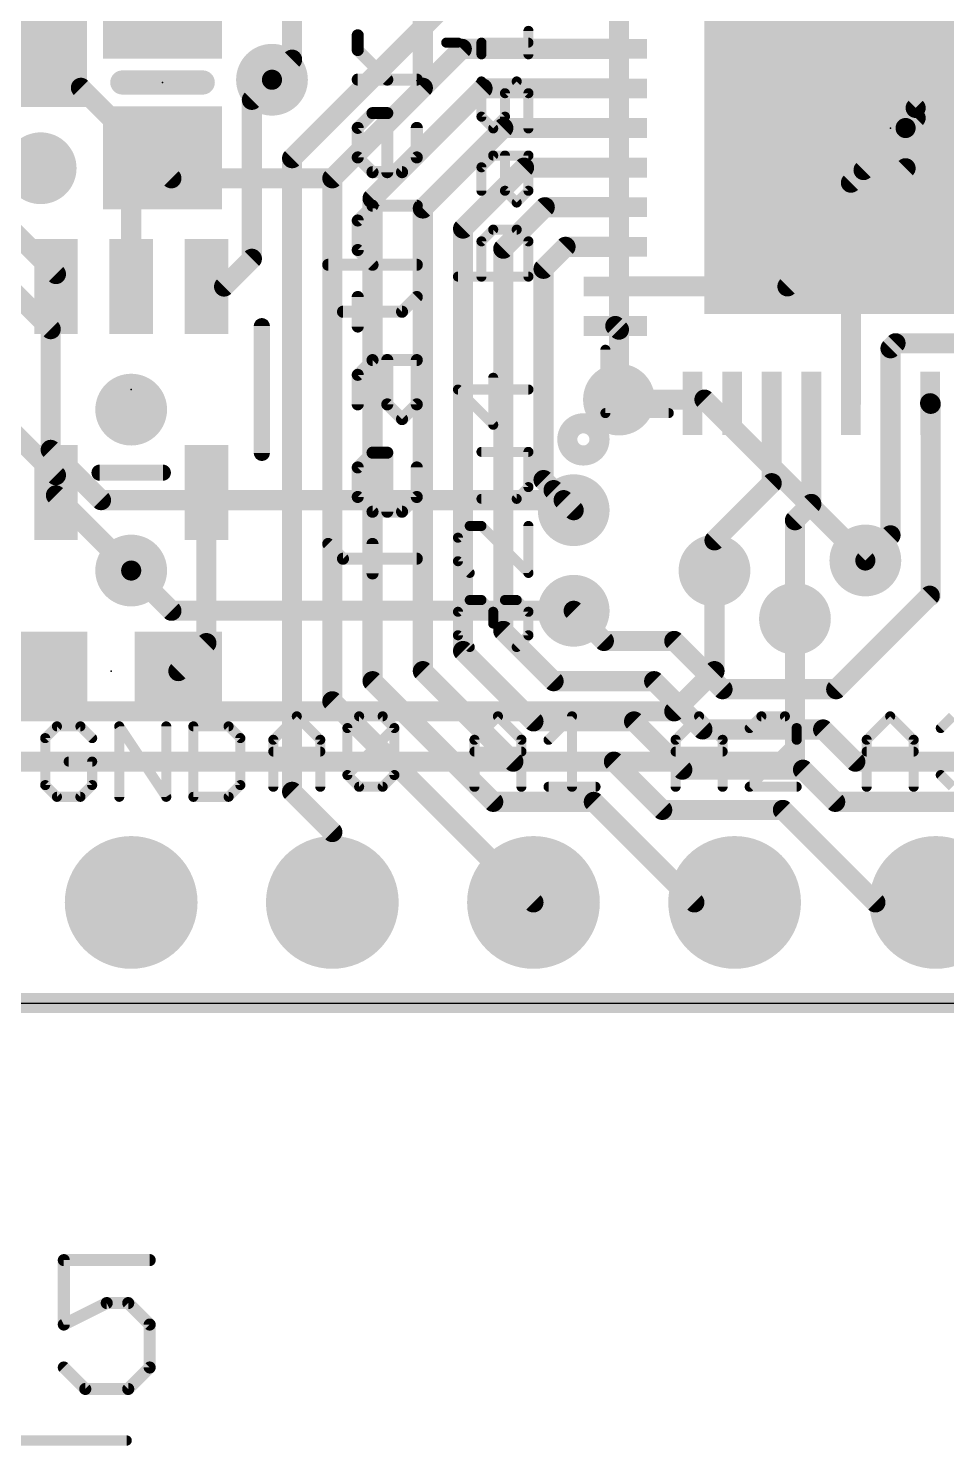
# Model space of a CAD drawing. Extents: x -12.9 to 57.5, y -7.5 to 35.5.
# Drawn here: x 12.67 to 24.27, y -5.59 to 12.31 of the extents above; entities that cross this region are included whole.
import ezdxf

# ---------------------------------------------------------------- set-up
doc = ezdxf.new("R2010")
doc.units = 0
for name, color, linetype in [('1', 12, 'CONTINUOUS'), ('16', 132, 'CONTINUOUS'), ('17', 110, 'CONTINUOUS'), ('18', 110, 'CONTINUOUS'), ('20', 53, 'CONTINUOUS'), ('21', 40, 'CONTINUOUS'), ('23', 40, 'CONTINUOUS'), ('47', 253, 'CONTINUOUS')]:
    doc.layers.add(name, color=color, linetype=linetype)

# ---------------------------------------------------------------- blocks, each defined once
blk = doc.blocks.new('RECT')
blk.add_solid([(-0.5, -0.5), (0.5, -0.5), (-0.5, 0.5), (0.5, 0.5)])
blk = doc.blocks.new('ROUNDP')
at = {"const_width": 0.5}
blk.add_lwpolyline([(0, -0.25, 1), (0, 0.25, 1), (0, -0.25)], format="xyb", dxfattribs=at)
blk = doc.blocks.new('ROUNDV')
at = {"const_width": 0.5}
blk.add_lwpolyline([(0, -0.25, 1), (0, 0.25, 1), (0, -0.25)], format="xyb", dxfattribs=at)

msp = doc.modelspace()

# ---------------------------------------------------------------- linework, layer by layer
at = {"layer": '1', "const_width": 0.254}
for points in [[(26.2182, 13.6452), (23.876, 11.303)], [(22.13, 13.049), (23.876, 11.303)], [(17.883, 12.549), (16.002, 10.668)], [(18.145, 12.049), (16.51, 10.414)], [(20.0835, 12.049), (18.145, 12.049)], [(15.494, 11.4046), (15.748, 11.6586)], [(18.407, 11.549), (17.018, 10.16)], [(20.0835, 11.549), (18.407, 11.549)], [(10.861, 11.364), (13.02, 9.205)], [(15.494, 9.398), (15.494, 11.4046)], [(23.876, 11.176), (23.749, 11.049)], [(23.876, 11.303), (23.876, 11.176)], [(18.669, 11.049), (17.653, 10.033)], [(20.0835, 11.049), (18.669, 11.049)], [(23.0585, 10.3585), (23.749, 11.049)], [(23.2182, 10.5182), (23.749, 11.049)], [(23.749, 11.049), (23.749, 10.541)], [(24.749, 10.049), (23.749, 11.049)], [(13.97, 9.0471), (13.97, 10.674)], [(13.97, 10.674), (14.366, 10.674)], [(16.002, 10.668), (16.002, 2.667)], [(18.931, 10.549), (18.161, 9.779)], [(20.0835, 10.549), (18.931, 10.549)], [(23.749, 10.541), (22.257, 9.049)], [(16.51, 10.414), (16.51, 3.81)], [(23.0585, 7.574), (23.0585, 10.3585)], [(17.018, 4.064), (17.018, 10.16)], [(17.653, 4.191), (17.653, 10.033)], [(19.193, 10.049), (18.669, 9.525)], [(20.0835, 10.049), (19.193, 10.049)], [(18.161, 9.779), (18.161, 4.445)], [(19.455, 9.549), (19.177, 9.271)], [(20.0835, 9.549), (19.455, 9.549)], [(15.1431, 9.0471), (15.494, 9.398)], [(18.669, 4.699), (18.669, 9.525)], [(13.02, 9.205), (13.02, 9.0471)], [(19.177, 9.271), (19.177, 6.604)], [(14.92, 9.0471), (15.1431, 9.0471)], [(20.0835, 9.049), (22.257, 9.049)], [(20.0835, 8.549), (20.1295, 8.503)], [(20.1295, 8.503), (20.1295, 7.62)], [(23.622, 8.3312), (23.5585, 8.2677)], [(23.622, 8.3312), (26.3017, 8.3312)], [(23.5585, 8.2677), (23.5585, 7.574)], [(22.0585, 7.574), (22.0585, 6.5645)], [(22.5585, 7.574), (22.5585, 6.3025)], [(23.5585, 7.574), (23.5585, 5.9055)], [(24.0665, 7.566), (24.0585, 7.574)], [(24.0665, 5.1435), (24.0665, 7.566)], [(12.319, 7.366), (13.02, 6.665)], [(13.02, 6.4469), (13.02, 6.665)], [(19.177, 6.604), (19.558, 6.223)], [(22.0585, 6.5645), (21.336, 5.842)], [(13.02, 6.4469), (13.02, 6.411)], [(13.02, 6.411), (13.97, 5.461)], [(14.92, 6.4469), (14.92, 4.545)], [(19.304, 6.477), (19.558, 6.223)], [(22.5585, 6.3025), (22.352, 6.096)], [(22.352, 6.096), (22.352, 4.8514)], [(21.336, 5.842), (21.336, 5.461)], [(23.5585, 5.9055), (23.241, 5.588)], [(22.352, 5.08), (22.352, 4.8514)], [(24.0538, 5.1435), (22.8727, 3.9624)], [(24.0665, 5.1435), (24.0538, 5.1435)], [(19.939, 4.572), (19.558, 4.953)], [(14.92, 4.545), (14.566, 4.191)], [(18.669, 4.699), (19.304, 4.064)], [(20.828, 4.572), (19.939, 4.572)], [(21.4376, 3.9624), (20.828, 4.572)], [(18.161, 4.445), (19.05, 3.556)], [(17.653, 4.191), (18.796, 3.048)], [(17.018, 4.064), (18.542, 2.54)], [(19.304, 4.064), (20.574, 4.064)], [(20.574, 4.064), (21.1836, 3.4544)], [(21.4376, 3.9624), (22.8727, 3.9624)], [(16.51, 3.81), (19.05, 1.27)], [(19.05, 3.556), (20.32, 3.556)], [(20.32, 3.556), (20.9296, 2.9464)], [(22.7076, 3.4544), (21.1836, 3.4544)], [(23.114, 3.048), (22.7076, 3.4544)], [(18.796, 3.048), (20.066, 3.048)], [(20.066, 3.048), (20.6756, 2.4384)], [(20.9296, 2.9464), (22.4536, 2.9464)], [(22.4536, 2.9464), (22.86, 2.54)], [(24.892, 3.048), (23.114, 3.048)], [(16.002, 2.667), (16.51, 2.159)], [(18.542, 2.54), (19.812, 2.54)], [(19.812, 2.54), (21.082, 1.27)], [(20.6756, 2.4384), (22.1996, 2.4384)], [(22.1996, 2.4384), (23.368, 1.27)], [(22.86, 2.54), (24.638, 2.54)], [(16.51, 2.159), (16.51, 1.27)], [(21.59, 1.27), (21.082, 1.27)], [(24.13, 1.27), (23.368, 1.27)], [(0, 0), (30.48, 0)]]:
    msp.add_lwpolyline(points, dxfattribs=at)
at = {"layer": '1', "const_width": 0.127}
for points in [[(18.145, 12.1125, 1), (18.145, 11.9855)], [(18.1899, 12.0041, 1), (18.1001, 12.0939)], [(20.0835, 11.9855, 1), (20.0835, 12.1125)], [(15.7929, 11.6137, 1), (15.7031, 11.7035)], [(18.407, 11.6125, 1), (18.407, 11.4855)], [(18.4519, 11.5041, 1), (18.3621, 11.5939)], [(20.0835, 11.4855, 1), (20.0835, 11.6125)], [(15.5575, 11.4046, 1), (15.4305, 11.4046)], [(15.4491, 11.4495, 1), (15.5389, 11.3597)], [(23.9395, 11.303, 1), (23.8125, 11.303)], [(23.8311, 11.3479, 1), (23.9209, 11.2581)], [(23.8311, 11.2581, 1), (23.9209, 11.3479)], [(23.9209, 11.1311, 1), (23.8311, 11.2209)], [(18.669, 11.1125, 1), (18.669, 10.9855)], [(18.7139, 11.0041, 1), (18.6241, 11.0939)], [(20.0835, 10.9855, 1), (20.0835, 11.1125)], [(23.8125, 11.049, 1), (23.6855, 11.049)], [(23.7939, 11.0939, 1), (23.7041, 11.0041)], [(23.7041, 11.0939, 1), (23.7939, 11.0041)], [(23.7939, 11.0041, 1), (23.7041, 11.0939)], [(23.7939, 11.0041, 1), (23.7041, 11.0939)], [(23.8125, 11.176, 1), (23.9395, 11.176)], [(14.0335, 10.674, 1), (13.9065, 10.674)], [(13.97, 10.7375, 1), (13.97, 10.6105)], [(14.366, 10.6105, 1), (14.366, 10.7375)], [(16.0655, 10.668, 1), (15.9385, 10.668)], [(15.9571, 10.7129, 1), (16.0469, 10.6231)], [(18.931, 10.6125, 1), (18.931, 10.4855)], [(18.9759, 10.5041, 1), (18.8861, 10.5939)], [(20.0835, 10.4855, 1), (20.0835, 10.6125)], [(23.1733, 10.5631, 1), (23.2631, 10.4733)], [(23.6855, 10.541, 1), (23.8125, 10.541)], [(23.7939, 10.4961, 1), (23.7041, 10.5859)], [(16.5735, 10.414, 1), (16.4465, 10.414)], [(16.4651, 10.4589, 1), (16.5549, 10.3691)], [(23.122, 10.3585, 1), (22.995, 10.3585)], [(23.0136, 10.4034, 1), (23.1034, 10.3136)], [(17.0815, 10.16, 1), (16.9545, 10.16)], [(16.9731, 10.2049, 1), (17.0629, 10.1151)], [(17.7165, 10.033, 1), (17.5895, 10.033)], [(17.6081, 10.0779, 1), (17.6979, 9.9881)], [(19.193, 10.1125, 1), (19.193, 9.9855)], [(19.2379, 10.0041, 1), (19.1481, 10.0939)], [(20.0835, 9.9855, 1), (20.0835, 10.1125)], [(18.2245, 9.779, 1), (18.0975, 9.779)], [(18.1161, 9.8239, 1), (18.2059, 9.7341)], [(19.455, 9.6125, 1), (19.455, 9.4855)], [(19.4999, 9.5041, 1), (19.4101, 9.5939)], [(20.0835, 9.4855, 1), (20.0835, 9.6125)], [(15.5389, 9.3531, 1), (15.4491, 9.4429)], [(18.7325, 9.525, 1), (18.6055, 9.525)], [(18.6241, 9.5699, 1), (18.7139, 9.4801)], [(13.0835, 9.205, 1), (12.9565, 9.205)], [(12.9751, 9.1601, 1), (13.0649, 9.2499)], [(15.4305, 9.398, 1), (15.5575, 9.398)], [(19.2405, 9.271, 1), (19.1135, 9.271)], [(19.1321, 9.3159, 1), (19.2219, 9.2261)], [(14.92, 9.1106, 1), (14.92, 8.9836)], [(15.0982, 9.092, 1), (15.188, 9.0022)], [(15.1431, 8.9836, 1), (15.1431, 9.1106)], [(20.0835, 9.1125, 1), (20.0835, 8.9855)], [(22.2121, 9.0939, 1), (22.3019, 9.0041)], [(22.257, 8.9855, 1), (22.257, 9.1125)], [(12.9565, 9.0471, 1), (13.0835, 9.0471)], [(13.9065, 9.0471, 1), (14.0335, 9.0471)], [(20.1284, 8.5939, 1), (20.0386, 8.5041)], [(20.193, 8.503, 1), (20.066, 8.503)], [(20.0846, 8.4581, 1), (20.1744, 8.5479)], [(23.622, 8.3947, 1), (23.622, 8.2677)], [(23.6669, 8.2863, 1), (23.5771, 8.3761)], [(23.622, 8.2677, 1), (23.495, 8.2677)], [(23.5136, 8.3126, 1), (23.6034, 8.2228)], [(22.122, 7.574, 1), (21.995, 7.574)], [(22.622, 7.574, 1), (22.495, 7.574)], [(23.622, 7.574, 1), (23.495, 7.574)], [(24.1034, 7.6189, 1), (24.0136, 7.5291)], [(20.066, 7.62, 1), (20.193, 7.62)], [(22.995, 7.574, 1), (23.122, 7.574)], [(23.495, 7.574, 1), (23.622, 7.574)], [(24.13, 7.566, 1), (24.003, 7.566)], [(24.0216, 7.5211, 1), (24.1114, 7.6109)], [(13.0835, 6.665, 1), (12.9565, 6.665)], [(12.9751, 6.6201, 1), (13.0649, 6.7099)], [(19.2219, 6.6489, 1), (19.1321, 6.5591)], [(19.1135, 6.604, 1), (19.2405, 6.604)], [(21.995, 6.5645, 1), (22.122, 6.5645)], [(22.1034, 6.5196, 1), (22.0136, 6.6094)], [(13.0835, 6.4469, 1), (12.9565, 6.4469)], [(13.0649, 6.4559, 1), (12.9751, 6.3661)], [(12.9565, 6.4469, 1), (13.0835, 6.4469)], [(12.9565, 6.411, 1), (13.0835, 6.411)], [(14.9835, 6.4469, 1), (14.8565, 6.4469)], [(19.3489, 6.5219, 1), (19.2591, 6.4321)], [(19.5131, 6.1781, 1), (19.6029, 6.2679)], [(19.5131, 6.1781, 1), (19.6029, 6.2679)], [(22.495, 6.3025, 1), (22.622, 6.3025)], [(22.6034, 6.2576, 1), (22.5136, 6.3474)], [(22.4155, 6.096, 1), (22.2885, 6.096)], [(22.3071, 6.1409, 1), (22.3969, 6.0511)], [(21.3995, 5.842, 1), (21.2725, 5.842)], [(21.2911, 5.8869, 1), (21.3809, 5.7971)], [(23.495, 5.9055, 1), (23.622, 5.9055)], [(23.6034, 5.8606, 1), (23.5136, 5.9504)], [(13.9251, 5.4161, 1), (14.0149, 5.5059)], [(23.1961, 5.6329, 1), (23.2859, 5.5431)], [(21.2725, 5.461, 1), (21.3995, 5.461)], [(22.4155, 5.08, 1), (22.2885, 5.08)], [(24.0538, 5.207, 1), (24.0538, 5.08)], [(24.003, 5.1435, 1), (24.13, 5.1435)], [(24.0987, 5.0986, 1), (24.0089, 5.1884)], [(24.0665, 5.08, 1), (24.0665, 5.207)], [(19.6029, 4.9979, 1), (19.5131, 4.9081)], [(22.2885, 4.8514, 1), (22.4155, 4.8514)], [(22.2885, 4.8514, 1), (22.4155, 4.8514)], [(14.9649, 4.5001, 1), (14.8751, 4.5899)], [(18.7139, 4.7439, 1), (18.6241, 4.6541)], [(18.6055, 4.699, 1), (18.7325, 4.699)], [(19.939, 4.6355, 1), (19.939, 4.5085)], [(19.8941, 4.5271, 1), (19.9839, 4.6169)], [(20.8729, 4.6169, 1), (20.7831, 4.5271)], [(20.828, 4.5085, 1), (20.828, 4.6355)], [(14.8565, 4.545, 1), (14.9835, 4.545)], [(18.2059, 4.4899, 1), (18.1161, 4.4001)], [(18.0975, 4.445, 1), (18.2245, 4.445)], [(14.5211, 4.2359, 1), (14.6109, 4.1461)], [(17.6979, 4.2359, 1), (17.6081, 4.1461)], [(17.0629, 4.1089, 1), (16.9731, 4.0191)], [(16.9545, 4.064, 1), (17.0815, 4.064)], [(17.5895, 4.191, 1), (17.7165, 4.191)], [(19.304, 4.1275, 1), (19.304, 4.0005)], [(19.2591, 4.0191, 1), (19.3489, 4.1089)], [(20.6189, 4.1089, 1), (20.5291, 4.0191)], [(20.574, 4.0005, 1), (20.574, 4.1275)], [(21.4376, 4.0259, 1), (21.4376, 3.8989)], [(21.3927, 3.9175, 1), (21.4825, 4.0073)], [(22.8278, 4.0073, 1), (22.9176, 3.9175)], [(22.8727, 3.8989, 1), (22.8727, 4.0259)], [(16.5549, 3.8549, 1), (16.4651, 3.7651)], [(16.4465, 3.81, 1), (16.5735, 3.81)], [(19.05, 3.6195, 1), (19.05, 3.4925)], [(19.0051, 3.5111, 1), (19.0949, 3.6009)], [(20.3649, 3.6009, 1), (20.2751, 3.5111)], [(20.32, 3.4925, 1), (20.32, 3.6195)], [(21.1836, 3.5179, 1), (21.1836, 3.3909)], [(22.7525, 3.4993, 1), (22.6627, 3.4095)], [(22.7076, 3.3909, 1), (22.7076, 3.5179)], [(21.1387, 3.4095, 1), (21.2285, 3.4993)], [(18.796, 3.1115, 1), (18.796, 2.9845)], [(18.7511, 3.0031, 1), (18.8409, 3.0929)], [(20.1109, 3.0929, 1), (20.0211, 3.0031)], [(20.066, 2.9845, 1), (20.066, 3.1115)], [(20.9296, 3.0099, 1), (20.9296, 2.8829)], [(20.8847, 2.9015, 1), (20.9745, 2.9913)], [(22.4985, 2.9913, 1), (22.4087, 2.9015)], [(22.4536, 2.8829, 1), (22.4536, 3.0099)], [(23.114, 3.1115, 1), (23.114, 2.9845)], [(23.0691, 3.0031, 1), (23.1589, 3.0929)], [(16.0469, 2.7119, 1), (15.9571, 2.6221)], [(15.9385, 2.667, 1), (16.0655, 2.667)], [(18.542, 2.6035, 1), (18.542, 2.4765)], [(18.4971, 2.4951, 1), (18.5869, 2.5849)], [(19.8569, 2.5849, 1), (19.7671, 2.4951)], [(19.812, 2.4765, 1), (19.812, 2.6035)], [(20.6756, 2.5019, 1), (20.6756, 2.3749)], [(20.6307, 2.3935, 1), (20.7205, 2.4833)], [(22.2445, 2.4833, 1), (22.1547, 2.3935)], [(22.1996, 2.3749, 1), (22.1996, 2.5019)], [(22.86, 2.6035, 1), (22.86, 2.4765)], [(22.8151, 2.4951, 1), (22.9049, 2.5849)], [(16.5735, 2.159, 1), (16.4465, 2.159)], [(16.4651, 2.1141, 1), (16.5549, 2.2039)], [(16.4465, 1.27, 1), (16.5735, 1.27)], [(19.0051, 1.2251, 1), (19.0949, 1.3149)], [(21.082, 1.3335, 1), (21.082, 1.2065)], [(21.0371, 1.2251, 1), (21.1269, 1.3149)], [(21.59, 1.2065, 1), (21.59, 1.3335)], [(23.368, 1.3335, 1), (23.368, 1.2065)], [(23.3231, 1.2251, 1), (23.4129, 1.3149)], [(24.13, 1.2065, 1), (24.13, 1.3335)]]:
    msp.add_lwpolyline(points, format="xyb", dxfattribs=at)
at = {"layer": '16', "const_width": 0.254}
for points in [[(16.002, 17.018), (16.002, 11.9126)], [(17.653, 11.557), (17.653, 16.891)], [(20.1295, 15.0495), (20.1295, 7.62)], [(16.002, 11.9126), (15.748, 11.6586)], [(13.335, 11.557), (10.414, 11.557)], [(14.478, 10.414), (13.335, 11.557)], [(16.51, 10.414), (17.653, 11.557)], [(12.954, 8.509), (11.049, 10.414)], [(16.51, 10.414), (14.478, 10.414)], [(12.954, 6.985), (12.954, 8.509)], [(21.209, 7.62), (20.1295, 7.62)], [(23.241, 5.588), (21.209, 7.62)], [(13.589, 6.35), (12.954, 6.985)], [(19.431, 6.35), (13.589, 6.35)], [(19.558, 6.223), (19.431, 6.35)], [(13.97, 5.461), (14.478, 4.953)], [(21.336, 4.191), (21.336, 5.461)], [(14.478, 4.953), (19.558, 4.953)], [(22.352, 3.048), (22.352, 4.8514)], [(20.828, 3.683), (21.336, 4.191)], [(12.065, 3.683), (20.828, 3.683)], [(11.938, 3.048), (22.352, 3.048)], [(0, 0), (30.48, 0)]]:
    msp.add_lwpolyline(points, dxfattribs=at)
at = {"layer": '16', "const_width": 0.127}
for points in [[(16.0469, 11.8677, 1), (15.9571, 11.9575)], [(15.9385, 11.9126, 1), (16.0655, 11.9126)], [(13.3799, 11.6019, 1), (13.2901, 11.5121)], [(13.335, 11.4935, 1), (13.335, 11.6205)], [(15.7031, 11.7035, 1), (15.7929, 11.6137)], [(17.6979, 11.5121, 1), (17.6081, 11.6019)], [(17.5895, 11.557, 1), (17.7165, 11.557)], [(14.478, 10.4775, 1), (14.478, 10.3505)], [(14.4331, 10.3691, 1), (14.5229, 10.4589)], [(16.4651, 10.4589, 1), (16.5549, 10.3691)], [(16.51, 10.3505, 1), (16.51, 10.4775)], [(13.0175, 8.509, 1), (12.8905, 8.509)], [(12.9091, 8.4641, 1), (12.9989, 8.5539)], [(20.1295, 7.6835, 1), (20.1295, 7.5565)], [(21.2539, 7.6649, 1), (21.1641, 7.5751)], [(21.209, 7.5565, 1), (21.209, 7.6835)], [(20.066, 7.62, 1), (20.193, 7.62)], [(12.9989, 7.0299, 1), (12.9091, 6.9401)], [(12.8905, 6.985, 1), (13.0175, 6.985)], [(13.589, 6.4135, 1), (13.589, 6.2865)], [(13.5441, 6.3051, 1), (13.6339, 6.3949)], [(19.4759, 6.3949, 1), (19.3861, 6.3051)], [(19.431, 6.2865, 1), (19.431, 6.4135)], [(19.5131, 6.1781, 1), (19.6029, 6.2679)], [(14.0149, 5.5059, 1), (13.9251, 5.4161)], [(21.3995, 5.461, 1), (21.2725, 5.461)], [(23.1961, 5.5431, 1), (23.2859, 5.6329)], [(14.478, 5.0165, 1), (14.478, 4.8895)], [(14.4331, 4.9081, 1), (14.5229, 4.9979)], [(19.558, 4.8895, 1), (19.558, 5.0165)], [(22.4155, 4.8514, 1), (22.2885, 4.8514)], [(21.3809, 4.1461, 1), (21.2911, 4.2359)], [(21.2725, 4.191, 1), (21.3995, 4.191)], [(20.7831, 3.7279, 1), (20.8729, 3.6381)], [(20.828, 3.6195, 1), (20.828, 3.7465)], [(22.2885, 3.048, 1), (22.4155, 3.048)], [(22.352, 2.9845, 1), (22.352, 3.1115)]]:
    msp.add_lwpolyline(points, format="xyb", dxfattribs=at)
at = {"layer": '20'}
msp.add_line((2.54, 0), (48.26, 0), dxfattribs=at)
at = {"layer": '21'}
for points, const_width in [([(16.8311, 12.0337), (16.8311, 12.2201)], 0.1524), ([(17.9484, 12.1278), (18.0967, 12.1278)], 0.127), ([(18.3933, 11.9795), (18.3933, 12.1278)], 0.127), ([(18.3933, 12.1278), (18.9865, 12.1278)], 0.127), ([(18.9865, 11.9795), (18.9865, 12.2761)], 0.127), ([(17.204, 11.6608), (16.8311, 12.0337)], 0.1524), ([(14.874, 11.624), (13.858, 11.624)], 0.3048), ([(17.5768, 11.6608), (16.8311, 11.6608)], 0.1524), ([(18.3933, 11.1922), (18.3933, 11.6371)], 0.127), ([(18.8382, 11.6371), (18.6899, 11.4888)], 0.127), ([(18.9865, 11.4888), (18.8382, 11.6371)], 0.127), ([(18.6899, 11.4888), (18.6899, 11.1922)], 0.127), ([(18.9865, 11.044), (18.9865, 11.4888)], 0.127), ([(16.8311, 11.0507), (17.0175, 11.2371)], 0.1524), ([(17.0175, 11.2371), (17.204, 11.2371)], 0.1524), ([(17.204, 11.2371), (17.204, 10.4914)], 0.1524), ([(16.8311, 10.6779), (16.8311, 11.0507)], 0.1524), ([(17.5768, 11.0507), (17.5768, 10.6779)], 0.1524), ([(18.5416, 11.044), (18.3933, 11.1922)], 0.127), ([(18.6899, 11.1922), (18.5416, 11.044)], 0.127), ([(17.0175, 10.4914), (16.8311, 10.6779)], 0.1524), ([(17.5768, 10.6779), (17.3904, 10.4914)], 0.1524), ([(18.3933, 10.5533), (18.5416, 10.7016)], 0.127), ([(18.5416, 10.7016), (18.9865, 10.7016)], 0.127), ([(18.6899, 10.2567), (18.6899, 10.7016)], 0.127), ([(18.9865, 10.7016), (18.9865, 10.2567)], 0.127), ([(17.3904, 10.4914), (17.0175, 10.4914)], 0.1524), ([(18.3933, 10.2567), (18.3933, 10.5533)], 0.127), ([(18.8382, 10.1084), (18.6899, 10.2567)], 0.127), ([(18.9865, 10.2567), (18.8382, 10.1084)], 0.127), ([(16.8311, 9.8813), (17.0175, 10.0677)], 0.1524), ([(17.0175, 10.0677), (17.5768, 10.0677)], 0.1524), ([(16.8311, 9.5085), (16.8311, 9.8813)], 0.1524), ([(18.5416, 9.7661), (18.3933, 9.6178)], 0.127), ([(18.3933, 9.6178), (18.3933, 9.1729)], 0.127), ([(18.8382, 9.7661), (18.5416, 9.7661)], 0.127), ([(18.9865, 9.6178), (18.8382, 9.7661)], 0.127), ([(18.9865, 9.1729), (18.9865, 9.6178)], 0.127), ([(17.0175, 9.322), (16.8311, 9.5085)], 0.1524), ([(16.4582, 9.322), (17.5768, 9.322)], 0.1524), ([(18.0967, 9.1729), (18.9865, 9.1729)], 0.127), ([(16.8311, 8.5424), (16.8311, 8.9153)], 0.1524), ([(17.3904, 8.7289), (17.5768, 8.9153)], 0.1524), ([(16.6447, 8.7289), (17.3904, 8.7289)], 0.1524), ([(15.62, 6.947), (15.62, 8.547)], 0.2032), ([(19.9585, 8.249), (19.9585, 7.449)], 0.127), ([(16.8311, 7.9323), (17.0175, 8.1188)], 0.1524), ([(17.0175, 8.1188), (17.5768, 8.1188)], 0.1524), ([(17.204, 7.5595), (17.204, 8.1188)], 0.1524), ([(17.5768, 8.1188), (17.5768, 7.5595)], 0.1524), ([(16.8311, 7.5595), (16.8311, 7.9323)], 0.1524), ([(18.5416, 7.3019), (18.5416, 7.8951)], 0.127), ([(18.9865, 7.7468), (18.0967, 7.7468)], 0.127), ([(18.0967, 7.7468), (18.5416, 7.3019)], 0.127), ([(17.3904, 7.373), (17.204, 7.5595)], 0.1524), ([(17.5768, 7.5595), (17.3904, 7.373)], 0.1524), ([(19.9585, 7.449), (20.7585, 7.449)], 0.127), ([(16.8311, 6.7629), (17.0175, 6.9494)], 0.1524), ([(17.0175, 6.9494), (17.204, 6.9494)], 0.1524), ([(17.204, 6.9494), (17.204, 6.2037)], 0.1524), ([(18.9865, 6.9595), (18.3933, 6.9595)], 0.127), ([(18.9865, 6.5147), (18.9865, 6.9595)], 0.127), ([(16.8311, 6.3901), (16.8311, 6.7629)], 0.1524), ([(17.5768, 6.7629), (17.5768, 6.3901)], 0.1524), ([(14.37, 6.697), (13.57, 6.697)], 0.2032), ([(17.0175, 6.2037), (16.8311, 6.3901)], 0.1524), ([(17.5768, 6.3901), (17.3904, 6.2037)], 0.1524), ([(18.8382, 6.3664), (18.9865, 6.5147)], 0.127), ([(17.3904, 6.2037), (17.0175, 6.2037)], 0.1524), ([(18.3933, 6.3664), (18.8382, 6.3664)], 0.127), ([(18.245, 6.024), (18.0967, 5.8757)], 0.127), ([(18.3933, 6.024), (18.245, 6.024)], 0.127), ([(18.9865, 5.4308), (18.3933, 6.024)], 0.127), ([(18.9865, 6.024), (18.9865, 5.4308)], 0.127), ([(18.0967, 5.8757), (18.0967, 5.5791)], 0.127), ([(16.6447, 5.6105), (16.4582, 5.7969)], 0.1524), ([(17.0175, 5.4241), (17.0175, 5.7969)], 0.1524), ([(17.5768, 5.6105), (16.6447, 5.6105)], 0.1524), ([(18.0967, 5.5791), (18.245, 5.4308)], 0.127), ([(18.0967, 4.9402), (18.245, 5.0885)], 0.127), ([(18.245, 5.0885), (18.3933, 5.0885)], 0.127), ([(18.3933, 5.0885), (18.5416, 4.9402)], 0.127), ([(18.5416, 4.9402), (18.6899, 5.0885)], 0.127), ([(18.6899, 5.0885), (18.8382, 5.0885)], 0.127), ([(18.8382, 5.0885), (18.9865, 4.9402)], 0.127), ([(18.0967, 4.6436), (18.0967, 4.9402)], 0.127), ([(18.5416, 4.9402), (18.5416, 4.7919)], 0.127), ([(18.9865, 4.9402), (18.9865, 4.6436)], 0.127), ([(18.245, 4.4953), (18.0967, 4.6436)], 0.127), ([(18.9865, 4.6436), (18.8382, 4.4953)], 0.127), ([(15.765, 3.3237), (16.0616, 3.6203)], 0.127), ([(16.0616, 3.6203), (16.3582, 3.3237)], 0.127), ([(16.7005, 3.472), (16.8488, 3.6203)], 0.127), ([(16.8488, 3.6203), (17.1454, 3.6203)], 0.127), ([(17.1454, 3.6203), (17.2937, 3.472)], 0.127), ([(18.305, 3.3237), (18.6016, 3.6203)], 0.127), ([(18.6016, 3.6203), (18.8982, 3.3237)], 0.127), ([(19.2405, 3.3237), (19.5371, 3.6203)], 0.127), ([(19.5371, 3.6203), (19.5371, 2.7305)], 0.127), ([(20.845, 3.3237), (21.1416, 3.6203)], 0.127), ([(21.1416, 3.6203), (21.4382, 3.3237)], 0.127), ([(21.9288, 3.6203), (21.7805, 3.472)], 0.127), ([(22.2254, 3.6203), (21.9288, 3.6203)], 0.127), ([(22.3737, 3.472), (22.2254, 3.6203)], 0.127), ([(23.258, 3.3237), (23.5546, 3.6203)], 0.127), ([(23.5546, 3.6203), (23.8512, 3.3237)], 0.127), ([(24.1935, 3.472), (24.3418, 3.6203)], 0.127), ([(13.0325, 3.4933), (12.8842, 3.345)], 0.127), ([(12.8842, 3.345), (12.8842, 2.7518)], 0.127), ([(13.3291, 3.4933), (13.0325, 3.4933)], 0.127), ([(13.4774, 3.345), (13.3291, 3.4933)], 0.127), ([(13.8197, 2.6035), (13.8197, 3.4933)], 0.127), ([(13.8197, 3.4933), (14.4129, 2.6035)], 0.127), ([(14.4129, 2.6035), (14.4129, 3.4933)], 0.127), ([(14.7553, 3.4933), (14.7553, 2.6035)], 0.127), ([(15.2001, 3.4933), (14.7553, 3.4933)], 0.127), ([(15.3484, 3.345), (15.2001, 3.4933)], 0.127), ([(15.3484, 2.7518), (15.3484, 3.345)], 0.127), ([(16.7005, 2.8788), (16.7005, 3.472)], 0.127), ([(16.7005, 2.8788), (17.2937, 3.472)], 0.127), ([(17.2937, 3.472), (17.2937, 2.8788)], 0.127), ([(22.3737, 3.3237), (22.3737, 3.472)], 0.127), ([(15.765, 2.7305), (15.765, 3.3237)], 0.127), ([(15.765, 3.1754), (16.3582, 3.1754)], 0.127), ([(16.3582, 3.3237), (16.3582, 2.7305)], 0.127), ([(18.305, 2.7305), (18.305, 3.3237)], 0.127), ([(18.305, 3.1754), (18.8982, 3.1754)], 0.127), ([(18.8982, 3.3237), (18.8982, 2.7305)], 0.127), ([(20.845, 2.7305), (20.845, 3.3237)], 0.127), ([(20.845, 3.1754), (21.4382, 3.1754)], 0.127), ([(21.4382, 3.3237), (21.4382, 2.7305)], 0.127), ([(21.7805, 2.7305), (22.3737, 3.3237)], 0.127), ([(23.258, 2.7305), (23.258, 3.3237)], 0.127), ([(23.258, 3.1754), (23.8512, 3.1754)], 0.127), ([(23.8512, 3.3237), (23.8512, 2.7305)], 0.127), ([(13.4774, 3.0484), (13.1808, 3.0484)], 0.127), ([(13.4774, 2.7518), (13.4774, 3.0484)], 0.127), ([(16.8488, 2.7305), (16.7005, 2.8788)], 0.127), ([(17.2937, 2.8788), (17.1454, 2.7305)], 0.127), ([(24.3418, 2.7305), (24.1935, 2.8788)], 0.127), ([(12.8842, 2.7518), (13.0325, 2.6035)], 0.127), ([(13.3291, 2.6035), (13.4774, 2.7518)], 0.127), ([(15.2001, 2.6035), (15.3484, 2.7518)], 0.127), ([(17.1454, 2.7305), (16.8488, 2.7305)], 0.127), ([(19.2405, 2.7305), (19.8337, 2.7305)], 0.127), ([(22.3737, 2.7305), (21.7805, 2.7305)], 0.127), ([(13.0325, 2.6035), (13.3291, 2.6035)], 0.127), ([(14.7553, 2.6035), (15.2001, 2.6035)], 0.127)]:
    msp.add_lwpolyline(points, dxfattribs=dict(at, const_width=const_width))
for points, const_width in [([(16.8692, 12.2201, 1), (16.793, 12.2201)], 0.0762), ([(17.9484, 12.1595, 1), (17.9484, 12.096)], 0.0635), ([(18.0967, 12.096, 1), (18.0967, 12.1595)], 0.0635), ([(18.4251, 12.1278, 1), (18.3616, 12.1278)], 0.0635), ([(18.3933, 12.1595, 1), (18.3933, 12.096)], 0.0635), ([(19.0182, 12.2761, 1), (18.9548, 12.2761)], 0.0635), ([(18.9865, 12.096, 1), (18.9865, 12.1595)], 0.0635), ([(16.858, 12.0606, 1), (16.8042, 12.0067)], 0.0762), ([(16.793, 12.0337, 1), (16.8692, 12.0337)], 0.0762), ([(18.3616, 11.9795, 1), (18.4251, 11.9795)], 0.0635), ([(18.9548, 11.9795, 1), (19.0182, 11.9795)], 0.0635), ([(13.858, 11.7002, 1), (13.858, 11.5478)], 0.1524), ([(14.874, 11.5478, 1), (14.874, 11.7002)], 0.1524), ([(16.8311, 11.6989, 1), (16.8311, 11.6227)], 0.0762), ([(17.177, 11.6339, 1), (17.2309, 11.6878)], 0.0762), ([(17.5768, 11.6227, 1), (17.5768, 11.6989)], 0.0762), ([(18.4251, 11.6371, 1), (18.3616, 11.6371)], 0.0635), ([(18.8607, 11.6596, 1), (18.8158, 11.6147)], 0.0635), ([(18.8607, 11.6147, 1), (18.8158, 11.6596)], 0.0635), ([(18.7217, 11.4888, 1), (18.6582, 11.4888)], 0.0635), ([(18.6675, 11.5113, 1), (18.7124, 11.4664)], 0.0635), ([(19.0182, 11.4888, 1), (18.9548, 11.4888)], 0.0635), ([(18.964, 11.4664, 1), (19.009, 11.5113)], 0.0635), ([(17.0175, 11.2752, 1), (17.0175, 11.199)], 0.0762), ([(17.0445, 11.2102, 1), (16.9906, 11.2641)], 0.0762), ([(17.2421, 11.2371, 1), (17.1659, 11.2371)], 0.0762), ([(17.204, 11.199, 1), (17.204, 11.2752)], 0.0762), ([(16.8692, 11.0507, 1), (16.793, 11.0507)], 0.0762), ([(16.8042, 11.0777, 1), (16.858, 11.0238)], 0.0762), ([(17.6149, 11.0507, 1), (17.5387, 11.0507)], 0.0762), ([(18.3616, 11.1922, 1), (18.4251, 11.1922)], 0.0635), ([(18.4158, 11.2147, 1), (18.3709, 11.1698)], 0.0635), ([(18.5192, 11.0664, 1), (18.5641, 11.0215)], 0.0635), ([(18.5192, 11.0215, 1), (18.5641, 11.0664)], 0.0635), ([(18.6582, 11.1922, 1), (18.7217, 11.1922)], 0.0635), ([(18.7124, 11.1698, 1), (18.6675, 11.2147)], 0.0635), ([(18.9548, 11.044, 1), (19.0182, 11.044)], 0.0635), ([(16.858, 10.7048, 1), (16.8042, 10.6509)], 0.0762), ([(17.6037, 10.6509, 1), (17.5499, 10.7048)], 0.0762), ([(18.5416, 10.7334, 1), (18.5416, 10.6699)], 0.0635), ([(18.5641, 10.6792, 1), (18.5192, 10.7241)], 0.0635), ([(18.7217, 10.7016, 1), (18.6582, 10.7016)], 0.0635), ([(19.0182, 10.7016, 1), (18.9548, 10.7016)], 0.0635), ([(18.9865, 10.6699, 1), (18.9865, 10.7334)], 0.0635), ([(16.793, 10.6779, 1), (16.8692, 10.6779)], 0.0762), ([(17.0175, 10.5295, 1), (17.0175, 10.4533)], 0.0762), ([(17.3904, 10.4533, 1), (17.3904, 10.5295)], 0.0762), ([(17.5387, 10.6779, 1), (17.6149, 10.6779)], 0.0762), ([(18.4251, 10.5533, 1), (18.3616, 10.5533)], 0.0635), ([(18.3709, 10.5758, 1), (18.4158, 10.5309)], 0.0635), ([(16.9906, 10.4645, 1), (17.0445, 10.5184)], 0.0762), ([(17.1659, 10.4914, 1), (17.2421, 10.4914)], 0.0762), ([(17.3634, 10.5184, 1), (17.4173, 10.4645)], 0.0762), ([(18.3616, 10.2567, 1), (18.4251, 10.2567)], 0.0635), ([(18.7124, 10.2792, 1), (18.6675, 10.2343)], 0.0635), ([(18.6582, 10.2567, 1), (18.7217, 10.2567)], 0.0635), ([(18.9548, 10.2567, 1), (19.0182, 10.2567)], 0.0635), ([(19.009, 10.2343, 1), (18.964, 10.2792)], 0.0635), ([(17.0175, 10.1058, 1), (17.0175, 10.0296)], 0.0762), ([(17.0445, 10.0408, 1), (16.9906, 10.0947)], 0.0762), ([(17.5768, 10.0296, 1), (17.5768, 10.1058)], 0.0762), ([(18.8158, 10.1309, 1), (18.8607, 10.086)], 0.0635), ([(18.8158, 10.086, 1), (18.8607, 10.1309)], 0.0635), ([(16.8692, 9.8813, 1), (16.793, 9.8813)], 0.0762), ([(16.8042, 9.9083, 1), (16.858, 9.8544)], 0.0762), ([(18.4251, 9.6178, 1), (18.3616, 9.6178)], 0.0635), ([(18.3709, 9.6402, 1), (18.4158, 9.5953)], 0.0635), ([(18.5416, 9.7978, 1), (18.5416, 9.7343)], 0.0635), ([(18.5641, 9.7436, 1), (18.5192, 9.7885)], 0.0635), ([(18.8607, 9.7885, 1), (18.8158, 9.7436)], 0.0635), ([(18.8382, 9.7343, 1), (18.8382, 9.7978)], 0.0635), ([(19.0182, 9.6178, 1), (18.9548, 9.6178)], 0.0635), ([(18.964, 9.5953, 1), (19.009, 9.6402)], 0.0635), ([(16.858, 9.5354, 1), (16.8042, 9.4815)], 0.0762), ([(16.793, 9.5085, 1), (16.8692, 9.5085)], 0.0762), ([(16.4582, 9.3601, 1), (16.4582, 9.2839)], 0.0762), ([(16.9906, 9.2951, 1), (17.0445, 9.349)], 0.0762), ([(17.5768, 9.2839, 1), (17.5768, 9.3601)], 0.0762), ([(18.0967, 9.2047, 1), (18.0967, 9.1412)], 0.0635), ([(18.3616, 9.1729, 1), (18.4251, 9.1729)], 0.0635), ([(18.9548, 9.1729, 1), (19.0182, 9.1729)], 0.0635), ([(18.9865, 9.1412, 1), (18.9865, 9.2047)], 0.0635), ([(16.8692, 8.9153, 1), (16.793, 8.9153)], 0.0762), ([(17.6037, 8.8884, 1), (17.5499, 8.9422)], 0.0762), ([(16.6447, 8.767, 1), (16.6447, 8.6908)], 0.0762), ([(17.3634, 8.7558, 1), (17.4173, 8.7019)], 0.0762), ([(17.3904, 8.6908, 1), (17.3904, 8.767)], 0.0762), ([(15.6708, 8.547, 1), (15.5692, 8.547)], 0.1016), ([(16.793, 8.5424, 1), (16.8692, 8.5424)], 0.0762), ([(19.9902, 8.249, 1), (19.9268, 8.249)], 0.0635), ([(17.0175, 8.1569, 1), (17.0175, 8.0807)], 0.0762), ([(17.0445, 8.0918, 1), (16.9906, 8.1457)], 0.0762), ([(17.2421, 8.1188, 1), (17.1659, 8.1188)], 0.0762), ([(17.6149, 8.1188, 1), (17.5387, 8.1188)], 0.0762), ([(17.5768, 8.0807, 1), (17.5768, 8.1569)], 0.0762), ([(16.8692, 7.9323, 1), (16.793, 7.9323)], 0.0762), ([(16.8042, 7.9593, 1), (16.858, 7.9054)], 0.0762), ([(18.5734, 7.8951, 1), (18.5099, 7.8951)], 0.0635), ([(18.0967, 7.7785, 1), (18.0967, 7.715)], 0.0635), ([(18.1192, 7.7692, 1), (18.0743, 7.7243)], 0.0635), ([(18.9865, 7.715, 1), (18.9865, 7.7785)], 0.0635), ([(16.793, 7.5595, 1), (16.8692, 7.5595)], 0.0762), ([(17.2309, 7.5864, 1), (17.177, 7.5325)], 0.0762), ([(17.1659, 7.5595, 1), (17.2421, 7.5595)], 0.0762), ([(17.5387, 7.5595, 1), (17.6149, 7.5595)], 0.0762), ([(17.6037, 7.5325, 1), (17.5499, 7.5864)], 0.0762), ([(17.3634, 7.4, 1), (17.4173, 7.3461)], 0.0762), ([(17.3634, 7.3461, 1), (17.4173, 7.4)], 0.0762), ([(18.5192, 7.2794, 1), (18.5641, 7.3243)], 0.0635), ([(19.6805, 6.99, 1), (19.6805, 7.244, 1), (19.6805, 6.99)], 0.4064), ([(19.9585, 7.4808, 1), (19.9585, 7.4173)], 0.0635), ([(19.9268, 7.449, 1), (19.9902, 7.449)], 0.0635), ([(20.7585, 7.4173, 1), (20.7585, 7.4808)], 0.0635), ([(18.5099, 7.3019, 1), (18.5734, 7.3019)], 0.0635), ([(15.5692, 6.947, 1), (15.6708, 6.947)], 0.1016), ([(17.0175, 6.9875, 1), (17.0175, 6.9113)], 0.0762), ([(17.0445, 6.9224, 1), (16.9906, 6.9763)], 0.0762), ([(17.2421, 6.9494, 1), (17.1659, 6.9494)], 0.0762), ([(17.204, 6.9113, 1), (17.204, 6.9875)], 0.0762), ([(18.3933, 6.9913, 1), (18.3933, 6.9278)], 0.0635), ([(19.0182, 6.9595, 1), (18.9548, 6.9595)], 0.0635), ([(18.9865, 6.9278, 1), (18.9865, 6.9913)], 0.0635), ([(16.8692, 6.7629, 1), (16.793, 6.7629)], 0.0762), ([(16.8042, 6.7899, 1), (16.858, 6.736)], 0.0762), ([(17.6149, 6.7629, 1), (17.5387, 6.7629)], 0.0762), ([(13.57, 6.7478, 1), (13.57, 6.6462)], 0.1016), ([(14.37, 6.6462, 1), (14.37, 6.7478)], 0.1016), ([(16.858, 6.417, 1), (16.8042, 6.3631)], 0.0762), ([(17.6037, 6.3631, 1), (17.5499, 6.417)], 0.0762), ([(18.9548, 6.5147, 1), (19.0182, 6.5147)], 0.0635), ([(19.009, 6.4922, 1), (18.964, 6.5371)], 0.0635), ([(16.793, 6.3901, 1), (16.8692, 6.3901)], 0.0762), ([(17.0175, 6.2418, 1), (17.0175, 6.1656)], 0.0762), ([(16.9906, 6.1767, 1), (17.0445, 6.2306)], 0.0762), ([(17.3634, 6.2306, 1), (17.4173, 6.1767)], 0.0762), ([(17.3904, 6.1656, 1), (17.3904, 6.2418)], 0.0762), ([(17.5387, 6.3901, 1), (17.6149, 6.3901)], 0.0762), ([(18.3933, 6.3981, 1), (18.3933, 6.3346)], 0.0635), ([(18.8158, 6.3888, 1), (18.8607, 6.3439)], 0.0635), ([(18.8382, 6.3346, 1), (18.8382, 6.3981)], 0.0635), ([(17.1659, 6.2037, 1), (17.2421, 6.2037)], 0.0762), ([(18.245, 6.0558, 1), (18.245, 5.9923)], 0.0635), ([(18.2675, 6.0016, 1), (18.2226, 6.0465)], 0.0635), ([(18.4158, 6.0465, 1), (18.3709, 6.0016)], 0.0635), ([(18.3933, 5.9923, 1), (18.3933, 6.0558)], 0.0635), ([(19.0182, 6.024, 1), (18.9548, 6.024)], 0.0635), ([(18.1285, 5.8757, 1), (18.065, 5.8757)], 0.0635), ([(18.0743, 5.8982, 1), (18.1192, 5.8533)], 0.0635), ([(16.4852, 5.8238, 1), (16.4313, 5.77)], 0.0762), ([(17.0556, 5.7969, 1), (16.9794, 5.7969)], 0.0762), ([(16.6447, 5.6486, 1), (16.6447, 5.5724)], 0.0762), ([(16.6177, 5.5835, 1), (16.6716, 5.6374)], 0.0762), ([(17.5768, 5.5724, 1), (17.5768, 5.6486)], 0.0762), ([(18.1192, 5.6016, 1), (18.0743, 5.5567)], 0.0635), ([(18.065, 5.5791, 1), (18.1285, 5.5791)], 0.0635), ([(16.9794, 5.4241, 1), (17.0556, 5.4241)], 0.0762), ([(18.2226, 5.4084, 1), (18.2675, 5.4533)], 0.0635), ([(18.9548, 5.4308, 1), (19.0182, 5.4308)], 0.0635), ([(18.964, 5.4084, 1), (19.009, 5.4533)], 0.0635), ([(18.245, 5.1202, 1), (18.245, 5.0567)], 0.0635), ([(18.2675, 5.066, 1), (18.2226, 5.1109)], 0.0635), ([(18.4158, 5.1109, 1), (18.3709, 5.066)], 0.0635), ([(18.3933, 5.0567, 1), (18.3933, 5.1202)], 0.0635), ([(18.6899, 5.1202, 1), (18.6899, 5.0567)], 0.0635), ([(18.7124, 5.066, 1), (18.6675, 5.1109)], 0.0635), ([(18.8607, 5.1109, 1), (18.8158, 5.066)], 0.0635), ([(18.8382, 5.0567, 1), (18.8382, 5.1202)], 0.0635), ([(18.1285, 4.9402, 1), (18.065, 4.9402)], 0.0635), ([(18.0743, 4.9627, 1), (18.1192, 4.9178)], 0.0635), ([(18.5734, 4.9402, 1), (18.5099, 4.9402)], 0.0635), ([(18.5192, 4.9627, 1), (18.5641, 4.9178)], 0.0635), ([(18.5192, 4.9178, 1), (18.5641, 4.9627)], 0.0635), ([(19.0182, 4.9402, 1), (18.9548, 4.9402)], 0.0635), ([(18.964, 4.9178, 1), (19.009, 4.9627)], 0.0635), ([(18.1192, 4.6661, 1), (18.0743, 4.6212)], 0.0635), ([(18.065, 4.6436, 1), (18.1285, 4.6436)], 0.0635), ([(18.5099, 4.7919, 1), (18.5734, 4.7919)], 0.0635), ([(18.9548, 4.6436, 1), (19.0182, 4.6436)], 0.0635), ([(19.009, 4.6212, 1), (18.964, 4.6661)], 0.0635), ([(18.2226, 4.4729, 1), (18.2675, 4.5178)], 0.0635), ([(18.8158, 4.5178, 1), (18.8607, 4.4729)], 0.0635), ([(16.084, 3.6427, 1), (16.0391, 3.5978)], 0.0635), ([(16.084, 3.5978, 1), (16.0391, 3.6427)], 0.0635), ([(16.8488, 3.652, 1), (16.8488, 3.5885)], 0.0635), ([(16.8712, 3.5978, 1), (16.8263, 3.6427)], 0.0635), ([(17.1678, 3.6427, 1), (17.1229, 3.5978)], 0.0635), ([(17.1454, 3.5885, 1), (17.1454, 3.652)], 0.0635), ([(18.624, 3.6427, 1), (18.5791, 3.5978)], 0.0635), ([(18.624, 3.5978, 1), (18.5791, 3.6427)], 0.0635), ([(19.5688, 3.6203, 1), (19.5053, 3.6203)], 0.0635), ([(19.5595, 3.5978, 1), (19.5146, 3.6427)], 0.0635), ([(21.164, 3.6427, 1), (21.1191, 3.5978)], 0.0635), ([(21.164, 3.5978, 1), (21.1191, 3.6427)], 0.0635), ([(21.9288, 3.652, 1), (21.9288, 3.5885)], 0.0635), ([(21.9512, 3.5978, 1), (21.9063, 3.6427)], 0.0635), ([(22.2478, 3.6427, 1), (22.2029, 3.5978)], 0.0635), ([(22.2254, 3.5885, 1), (22.2254, 3.652)], 0.0635), ([(23.577, 3.6427, 1), (23.5321, 3.5978)], 0.0635), ([(23.577, 3.5978, 1), (23.5321, 3.6427)], 0.0635), ([(12.916, 3.345, 1), (12.8525, 3.345)], 0.0635), ([(13.0325, 3.525, 1), (13.0325, 3.4615)], 0.0635), ([(13.055, 3.4708, 1), (13.0101, 3.5157)], 0.0635), ([(13.3516, 3.5157, 1), (13.3066, 3.4708)], 0.0635), ([(13.3291, 3.4615, 1), (13.3291, 3.525)], 0.0635), ([(13.8515, 3.4933, 1), (13.788, 3.4933)], 0.0635), ([(13.8462, 3.5109, 1), (13.7933, 3.4756)], 0.0635), ([(14.4447, 3.4933, 1), (14.3812, 3.4933)], 0.0635), ([(14.787, 3.4933, 1), (14.7235, 3.4933)], 0.0635), ([(14.7553, 3.525, 1), (14.7553, 3.4615)], 0.0635), ([(15.2226, 3.5157, 1), (15.1777, 3.4708)], 0.0635), ([(15.2001, 3.4615, 1), (15.2001, 3.525)], 0.0635), ([(15.3802, 3.345, 1), (15.3167, 3.345)], 0.0635), ([(16.678, 3.4944, 1), (16.723, 3.4495)], 0.0635), ([(16.7323, 3.472, 1), (16.6688, 3.472)], 0.0635), ([(17.3254, 3.472, 1), (17.2619, 3.472)], 0.0635), ([(17.3161, 3.4495, 1), (17.2712, 3.4944)], 0.0635), ([(17.2712, 3.4495, 1), (17.3161, 3.4944)], 0.0635), ([(21.758, 3.4944, 1), (21.803, 3.4495)], 0.0635), ([(22.4054, 3.472, 1), (22.3419, 3.472)], 0.0635), ([(22.3512, 3.4495, 1), (22.3961, 3.4944)], 0.0635), ([(24.171, 3.4944, 1), (24.216, 3.4495)], 0.0635), ([(12.8618, 3.3674, 1), (12.9067, 3.3225)], 0.0635), ([(13.4549, 3.3225, 1), (13.4998, 3.3674)], 0.0635), ([(15.326, 3.3225, 1), (15.3709, 3.3674)], 0.0635), ([(15.7967, 3.3237, 1), (15.7332, 3.3237)], 0.0635), ([(15.7425, 3.3461, 1), (15.7874, 3.3012)], 0.0635), ([(15.765, 3.2071, 1), (15.765, 3.1436)], 0.0635), ([(16.3899, 3.3237, 1), (16.3264, 3.3237)], 0.0635), ([(16.3357, 3.3012, 1), (16.3806, 3.3461)], 0.0635), ([(16.3582, 3.1436, 1), (16.3582, 3.2071)], 0.0635), ([(18.3367, 3.3237, 1), (18.2732, 3.3237)], 0.0635), ([(18.2825, 3.3461, 1), (18.3274, 3.3012)], 0.0635), ([(18.305, 3.2071, 1), (18.305, 3.1436)], 0.0635), ([(18.9299, 3.3237, 1), (18.8664, 3.3237)], 0.0635), ([(18.8757, 3.3012, 1), (18.9206, 3.3461)], 0.0635), ([(18.8982, 3.1436, 1), (18.8982, 3.2071)], 0.0635), ([(19.218, 3.3461, 1), (19.263, 3.3012)], 0.0635), ([(20.8767, 3.3237, 1), (20.8132, 3.3237)], 0.0635), ([(20.8225, 3.3461, 1), (20.8674, 3.3012)], 0.0635), ([(20.845, 3.2071, 1), (20.845, 3.1436)], 0.0635), ([(21.4699, 3.3237, 1), (21.4064, 3.3237)], 0.0635), ([(21.4157, 3.3012, 1), (21.4606, 3.3461)], 0.0635), ([(21.4382, 3.1436, 1), (21.4382, 3.2071)], 0.0635), ([(22.3419, 3.3237, 1), (22.4054, 3.3237)], 0.0635), ([(22.3961, 3.3012, 1), (22.3512, 3.3461)], 0.0635), ([(23.2897, 3.3237, 1), (23.2262, 3.3237)], 0.0635), ([(23.2355, 3.3461, 1), (23.2804, 3.3012)], 0.0635), ([(23.258, 3.2071, 1), (23.258, 3.1436)], 0.0635), ([(23.8829, 3.3237, 1), (23.8194, 3.3237)], 0.0635), ([(23.8287, 3.3012, 1), (23.8736, 3.3461)], 0.0635), ([(23.8512, 3.1436, 1), (23.8512, 3.2071)], 0.0635), ([(13.1808, 3.0801, 1), (13.1808, 3.0166)], 0.0635), ([(13.5091, 3.0484, 1), (13.4456, 3.0484)], 0.0635), ([(13.4774, 3.0166, 1), (13.4774, 3.0801)], 0.0635), ([(16.723, 2.9012, 1), (16.678, 2.8563)], 0.0635), ([(16.678, 2.9012, 1), (16.723, 2.8563)], 0.0635), ([(16.6688, 2.8788, 1), (16.7323, 2.8788)], 0.0635), ([(17.2619, 2.8788, 1), (17.3254, 2.8788)], 0.0635), ([(17.3161, 2.8563, 1), (17.2712, 2.9012)], 0.0635), ([(24.216, 2.9012, 1), (24.171, 2.8563)], 0.0635), ([(12.8525, 2.7518, 1), (12.916, 2.7518)], 0.0635), ([(12.9067, 2.7742, 1), (12.8618, 2.7293)], 0.0635), ([(13.4456, 2.7518, 1), (13.5091, 2.7518)], 0.0635), ([(13.4998, 2.7293, 1), (13.4549, 2.7742)], 0.0635), ([(15.3167, 2.7518, 1), (15.3802, 2.7518)], 0.0635), ([(15.3709, 2.7293, 1), (15.326, 2.7742)], 0.0635), ([(15.7332, 2.7305, 1), (15.7967, 2.7305)], 0.0635), ([(16.3264, 2.7305, 1), (16.3899, 2.7305)], 0.0635), ([(16.8488, 2.7623, 1), (16.8488, 2.6987)], 0.0635), ([(16.8263, 2.708, 1), (16.8712, 2.753)], 0.0635), ([(17.1229, 2.753, 1), (17.1678, 2.708)], 0.0635), ([(17.1454, 2.6987, 1), (17.1454, 2.7623)], 0.0635), ([(18.2732, 2.7305, 1), (18.3367, 2.7305)], 0.0635), ([(18.8664, 2.7305, 1), (18.9299, 2.7305)], 0.0635), ([(19.2405, 2.7623, 1), (19.2405, 2.6987)], 0.0635), ([(19.5053, 2.7305, 1), (19.5688, 2.7305)], 0.0635), ([(19.8337, 2.6987, 1), (19.8337, 2.7623)], 0.0635), ([(20.8132, 2.7305, 1), (20.8767, 2.7305)], 0.0635), ([(21.4064, 2.7305, 1), (21.4699, 2.7305)], 0.0635), ([(21.758, 2.753, 1), (21.803, 2.708)], 0.0635), ([(21.7805, 2.7623, 1), (21.7805, 2.6987)], 0.0635), ([(22.3737, 2.6987, 1), (22.3737, 2.7623)], 0.0635), ([(23.2262, 2.7305, 1), (23.2897, 2.7305)], 0.0635), ([(23.8194, 2.7305, 1), (23.8829, 2.7305)], 0.0635), ([(13.0325, 2.6353, 1), (13.0325, 2.5717)], 0.0635), ([(13.0101, 2.581, 1), (13.055, 2.626)], 0.0635), ([(13.3066, 2.626, 1), (13.3516, 2.581)], 0.0635), ([(13.3291, 2.5717, 1), (13.3291, 2.6353)], 0.0635), ([(13.788, 2.6035, 1), (13.8515, 2.6035)], 0.0635), ([(14.3812, 2.6035, 1), (14.4447, 2.6035)], 0.0635), ([(14.3865, 2.5859, 1), (14.4393, 2.6211)], 0.0635), ([(14.7553, 2.6353, 1), (14.7553, 2.5717)], 0.0635), ([(14.7235, 2.6035, 1), (14.787, 2.6035)], 0.0635), ([(15.1777, 2.626, 1), (15.2226, 2.581)], 0.0635), ([(15.2001, 2.5717, 1), (15.2001, 2.6353)], 0.0635)]:
    msp.add_lwpolyline(points, format="xyb", dxfattribs=dict(at, const_width=const_width))
at = {"layer": '23'}
for p in [(14.366, 11.624), (23.5585, 11.049), (13.97, 7.747), (13.716, 4.191)]:
    msp.add_point(p, dxfattribs=at)
at = {"layer": '47'}
for points, const_width in [([(14.2038, -3.2468), (13.1191, -3.2468)], 0.1524), ([(13.1191, -3.2468), (13.1191, -4.0603)], 0.1524), ([(13.1191, -4.0603), (13.6614, -3.7891)], 0.1524), ([(13.6614, -3.7891), (13.9326, -3.7891)], 0.1524), ([(13.9326, -3.7891), (14.2038, -4.0603)], 0.1524), ([(14.2038, -4.0603), (14.2038, -4.6026)], 0.1524), ([(13.3903, -4.8738), (13.1191, -4.6026)], 0.1524), ([(14.2038, -4.6026), (13.9326, -4.8738)], 0.1524), ([(13.9326, -4.8738), (13.3903, -4.8738)], 0.1524), ([(6.415, -5.5245), (13.9128, -5.5245)], 0.13)]:
    msp.add_lwpolyline(points, dxfattribs=dict(at, const_width=const_width))
for points, const_width in [([(13.1191, -3.2087, 1), (13.1191, -3.2849)], 0.0762), ([(13.1572, -3.2468, 1), (13.081, -3.2468)], 0.0762), ([(14.2038, -3.2849, 1), (14.2038, -3.2087)], 0.0762), ([(13.6614, -3.751, 1), (13.6614, -3.8272)], 0.0762), ([(13.6785, -3.8232, 1), (13.6444, -3.7551)], 0.0762), ([(13.9595, -3.7622, 1), (13.9056, -3.8161)], 0.0762), ([(13.9326, -3.8272, 1), (13.9326, -3.751)], 0.0762), ([(13.1021, -4.0262, 1), (13.1361, -4.0944)], 0.0762), ([(13.081, -4.0603, 1), (13.1572, -4.0603)], 0.0762), ([(14.2419, -4.0603, 1), (14.1657, -4.0603)], 0.0762), ([(14.1768, -4.0872, 1), (14.2307, -4.0334)], 0.0762), ([(13.146, -4.5757, 1), (13.0921, -4.6296)], 0.0762), ([(14.1657, -4.6026, 1), (14.2419, -4.6026)], 0.0762), ([(14.2307, -4.6296, 1), (14.1768, -4.5757)], 0.0762), ([(13.3903, -4.8357, 1), (13.3903, -4.9119)], 0.0762), ([(13.3633, -4.9007, 1), (13.4172, -4.8469)], 0.0762), ([(13.9056, -4.8469, 1), (13.9595, -4.9007)], 0.0762), ([(13.9326, -4.9119, 1), (13.9326, -4.8357)], 0.0762), ([(13.9128, -5.557, 1), (13.9128, -5.492)], 0.065)]:
    msp.add_lwpolyline(points, format="xyb", dxfattribs=dict(at, const_width=const_width))

# ---------------------------------------------------------------- block references
at = {"layer": '1'}
for p, xscale, yscale in [((23.5585, 11.049), 4.7, 4.7), ((12.761, 12.065), 1.3, 1.5), ((20.0835, 12.049), 0.8, 0.25), ((20.0835, 11.549), 0.8, 0.25), ((20.0835, 11.049), 0.8, 0.25), ((20.0835, 10.549), 0.8, 0.25), ((20.0835, 10.049), 0.8, 0.25), ((20.0835, 9.549), 0.8, 0.25), ((20.0835, 9.049), 0.8, 0.25), ((20.0835, 8.549), 0.8, 0.25)]:
    msp.add_blockref('RECT', p, dxfattribs=dict(at, xscale=xscale, yscale=yscale))
for p, xscale, yscale, rotation in [((14.366, 12.574), 1.3, 1.5, 270), ((14.366, 10.674), 1.3, 1.5, 270), ((13.02, 9.0471), 0.55, 1.2, 180), ((13.97, 9.0471), 0.55, 1.2, 180), ((14.92, 9.0471), 0.55, 1.2, 180), ((21.0585, 7.574), 0.8, 0.25, 90), ((21.5585, 7.574), 0.8, 0.25, 90), ((22.0585, 7.574), 0.8, 0.25, 90), ((22.5585, 7.574), 0.8, 0.25, 90), ((23.0585, 7.574), 0.8, 0.25, 90), ((23.5585, 7.574), 0.8, 0.25, 90), ((24.0585, 7.574), 0.8, 0.25, 90), ((13.02, 6.4469), 0.55, 1.2, 180), ((14.92, 6.4469), 0.55, 1.2, 180)]:
    msp.add_blockref('RECT', p, dxfattribs=dict(at, xscale=xscale, yscale=yscale, rotation=rotation))
at = {"layer": '1', "xscale": 1.1, "rotation": 180}
for p in [(12.866, 4.191), (14.566, 4.191)]:
    msp.add_blockref('RECT', p, dxfattribs=at)
at = {"layer": '17', "xscale": 1.6764, "yscale": 1.6764, "rotation": 270}
for p in [(13.97, 1.27), (13.97, 1.27), (16.51, 1.27), (16.51, 1.27), (19.05, 1.27), (19.05, 1.27), (21.59, 1.27), (21.59, 1.27), (24.13, 1.27), (24.13, 1.27)]:
    msp.add_blockref('ROUNDP', p, dxfattribs=at)
at = {"layer": '18', "xscale": 0.9064, "yscale": 0.9064}
for p in [(15.748, 11.6586), (15.748, 11.6586), (23.749, 11.049), (23.749, 11.049), (12.827, 10.541), (12.827, 10.541), (20.1295, 7.62), (20.1295, 7.62), (13.97, 7.493), (13.97, 7.493), (19.558, 6.223), (19.558, 6.223), (13.97, 5.461), (13.97, 5.461), (21.336, 5.461), (21.336, 5.461), (23.241, 5.588), (23.241, 5.588), (19.558, 4.953), (19.558, 4.953), (22.352, 4.8514), (22.352, 4.8514)]:
    msp.add_blockref('ROUNDV', p, dxfattribs=at)

doc.saveas('drawing.dxf')
